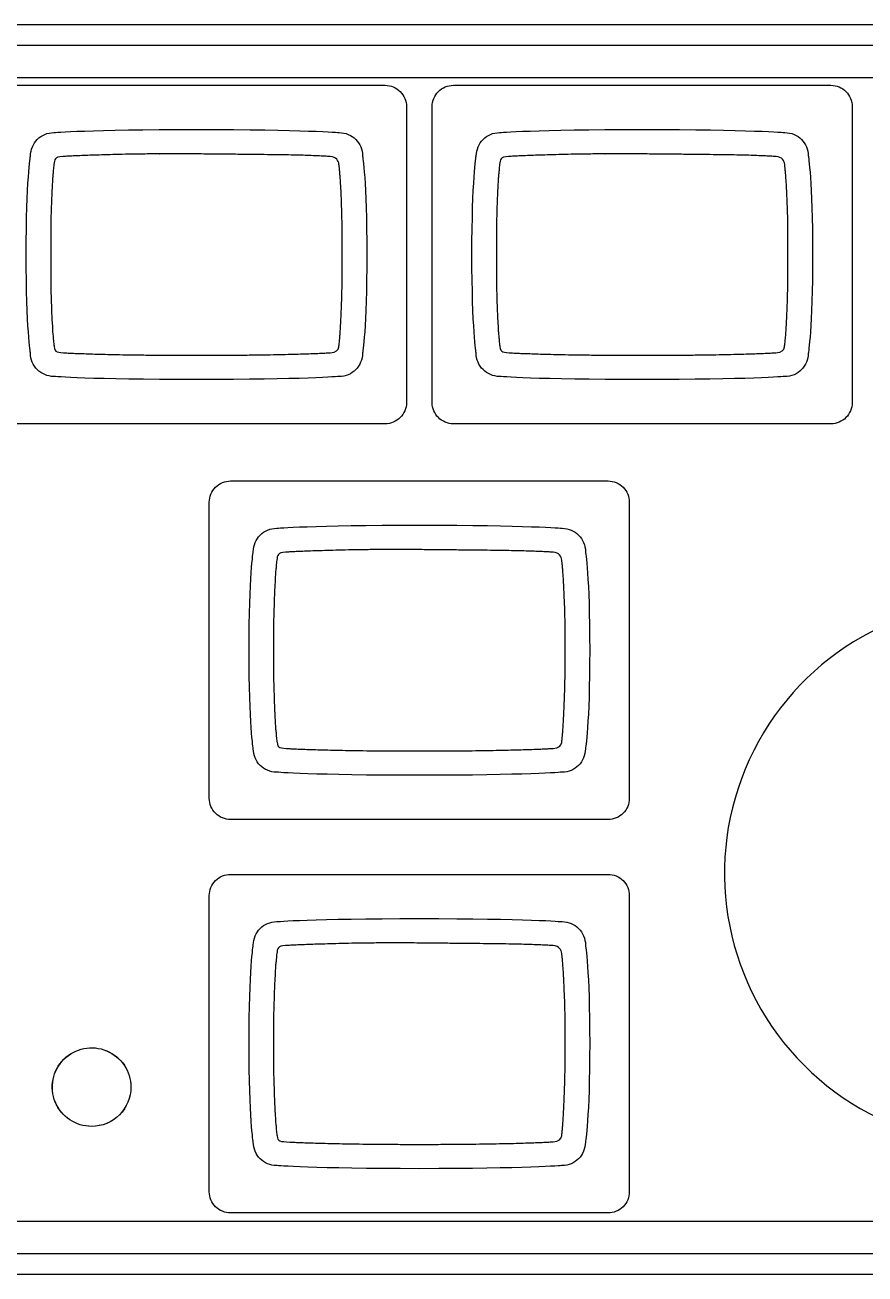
# Model space of a CAD drawing. Extents: x 6 to 420, y 6 to 141.
# Drawn here: x 242.6 to 333.4, y 6 to 141 of the extents above; entities that cross this region are included whole.
import ezdxf

# ---------------------------------------------------------------- set-up
doc = ezdxf.new("R2010")
doc.units = 0
for name, color, linetype in [('Button_labels_and_engraving_sheet_cutout', 7, 'CONTINUOUS'), ('Lower_panel_mounting_plate', 7, 'CONTINUOUS'), ('pcb', 7, 'CONTINUOUS'), ('Upper_panel_', 7, 'CONTINUOUS')]:
    doc.layers.add(name, color=color, linetype=linetype)

msp = doc.modelspace()

# ---------------------------------------------------------------- linework, layer by layer
at = {"layer": 'Button_labels_and_engraving_sheet_cutout', "color": 1}
for points in [[(257.114232, 127.024819), (257.13039, 127.021729)], [(305.303255, 127.024819), (305.319413, 127.021729)], [(245.615765, 124.784766), (245.615765, 124.779097)], [(276.609527, 125.218269), (276.609527, 125.223938)], [(276.688897, 124.232917), (276.688897, 124.227247)], [(293.804787, 124.784766), (293.804787, 124.779097)], [(324.79855, 125.218269), (324.79855, 125.223938)], [(324.87792, 124.232917), (324.87792, 124.227247)], [(276.728582, 123.590557), (276.728582, 123.596226)], [(324.917605, 123.590557), (324.917605, 123.596226)], [(245.428678, 121.113981), (245.428678, 121.108312)], [(293.617701, 121.113981), (293.617701, 121.108312)], [(245.462694, 110.207076), (245.462694, 110.201407)], [(293.651716, 110.207076), (293.651716, 110.201407)], [(276.694566, 108.032929), (276.694566, 108.038599)], [(276.728582, 108.669762), (276.728582, 108.675431)], [(324.883589, 108.032929), (324.883589, 108.038599)], [(324.917605, 108.669762), (324.917605, 108.675431)], [(245.65545, 107.034566), (245.65545, 107.028897)], [(276.66055, 107.490236), (276.66055, 107.495905)], [(293.844472, 107.034566), (293.844472, 107.028897)], [(324.849573, 107.490236), (324.849573, 107.495905)], [(281.20846, 84.257769), (281.224618, 84.25468)], [(300.703755, 82.45122), (300.703755, 82.456889)], [(269.709992, 82.017717), (269.709992, 82.012048)], [(300.783125, 81.465868), (300.783125, 81.460198)], [(300.82281, 80.823508), (300.82281, 80.829177)], [(269.522906, 78.346932), (269.522906, 78.341263)], [(269.556921, 67.440027), (269.556921, 67.434358)], [(300.788794, 65.26588), (300.788794, 65.27155)], [(300.82281, 65.902712), (300.82281, 65.908382)], [(269.749678, 64.267517), (269.749678, 64.261848)], [(300.754778, 64.723187), (300.754778, 64.728856)], [(281.208744, 41.737647), (281.224901, 41.734557)], [(269.710276, 39.497594), (269.710276, 39.491925)], [(300.704038, 39.931097), (300.704038, 39.936766)], [(300.783408, 38.945745), (300.783408, 38.940075)], [(300.823093, 38.303385), (300.823093, 38.309054)], [(269.523189, 35.826809), (269.523189, 35.82114)], [(269.557205, 24.919904), (269.557205, 24.914235)], [(300.823093, 23.382589), (300.823093, 23.388259)], [(269.749961, 21.747394), (269.749961, 21.741725)], [(300.755062, 22.203064), (300.755062, 22.208733)], [(300.789078, 22.745757), (300.789078, 22.751427)]]:
    msp.add_lwpolyline(points, dxfattribs=at)
for points in [[(275.145998, 105.503771)], [(323.335021, 105.503771)], [(299.240226, 62.736722)], [(299.240509, 20.216599)]]:
    msp.add_lwpolyline(points, close=True, dxfattribs=at)
for points in [[(251.189817, 126.915713), (250.79977, 126.904374), (250.437218, 126.893036), (250.099328, 126.882548)], [(252.435645, 126.948878), (251.994857, 126.93754), (251.577314, 126.926201), (251.189817, 126.915713)], [(253.830859, 126.982044), (253.339614, 126.97354), (252.877567, 126.959367), (252.435645, 126.948878)], [(255.392183, 127.004721), (254.841128, 126.999052), (254.322104, 126.990548), (253.830859, 126.982044)], [(257.13039, 127.021729), (256.524059, 127.018894), (255.942672, 127.01039), (255.392183, 127.004721)], [(259.024218, 127.024819), (258.354958, 127.026463), (257.72028, 127.027653), (257.114232, 127.024819)], [(261.122709, 127.01348), (260.39307, 127.021984), (259.693762, 127.021984), (259.024218, 127.024819)], [(263.226585, 126.990803), (262.555907, 126.996472), (261.854048, 127.004976), (261.122709, 127.01348)], [(265.141957, 126.973795), (264.534208, 126.979464), (263.896979, 126.985134), (263.226585, 126.990803)], [(266.880446, 126.956787), (266.330525, 126.962456), (265.751123, 126.968126), (265.141957, 126.973795)], [(268.452826, 126.939779), (267.958747, 126.945448), (267.430935, 126.951118), (266.880446, 126.956787)], [(269.84804, 126.917102), (269.40385, 126.922771), (268.943504, 126.93411), (268.452826, 126.939779)], [(271.093868, 126.900094), (270.708639, 126.908598), (270.291095, 126.911433), (269.84804, 126.917102)], [(299.37884, 126.915713), (298.988792, 126.904374), (298.626241, 126.893036), (298.288351, 126.882548)], [(300.624668, 126.948878), (300.18388, 126.93754), (299.766336, 126.926201), (299.37884, 126.915713)], [(302.019882, 126.982044), (301.528637, 126.97354), (301.06659, 126.959367), (300.624668, 126.948878)], [(303.581206, 127.004721), (303.030151, 126.999052), (302.511127, 126.990548), (302.019882, 126.982044)], [(305.319413, 127.021729), (304.713081, 127.018894), (304.131695, 127.01039), (303.581206, 127.004721)], [(307.213241, 127.024819), (306.543981, 127.026463), (305.909303, 127.027653), (305.303255, 127.024819)], [(309.311731, 127.01348), (308.582093, 127.021984), (307.882785, 127.021984), (307.213241, 127.024819)], [(311.415608, 126.990803), (310.74493, 126.996472), (310.043071, 127.004976), (309.311731, 127.01348)], [(313.330979, 126.973795), (312.723231, 126.979464), (312.086002, 126.985134), (311.415608, 126.990803)], [(315.069469, 126.956787), (314.519548, 126.962456), (313.940145, 126.968126), (313.330979, 126.973795)], [(316.641849, 126.939779), (316.14777, 126.945448), (315.619958, 126.951118), (315.069469, 126.956787)], [(318.037063, 126.917102), (317.592873, 126.922771), (317.132526, 126.93411), (316.641849, 126.939779)], [(319.282891, 126.900094), (318.897662, 126.908598), (318.480118, 126.911433), (318.037063, 126.917102)], [(245.689465, 125.582011), (245.689465, 125.48705), (245.661119, 125.37083), (245.65545, 125.22768)], [(245.723481, 125.864342), (245.723481, 125.798862), (245.695135, 125.698515), (245.689465, 125.582011)], [(246.672238, 126.736847), (245.774788, 126.681004), (245.808521, 126.438642), (245.723481, 125.864342)], [(247.109624, 126.759524), (246.939545, 126.75102), (246.792711, 126.745351), (246.672238, 126.736847)], [(247.663231, 126.78787), (247.459136, 126.779366), (247.274884, 126.768028), (247.109624, 126.759524)], [(248.338728, 126.816217), (248.089279, 126.804878), (247.865625, 126.799209), (247.663231, 126.78787)], [(249.152555, 126.849382), (248.865122, 126.840878), (248.591578, 126.826705), (248.338728, 126.816217)], [(250.099328, 126.882548), (249.760871, 126.871209), (249.447359, 126.85987), (249.152555, 126.849382)], [(272.178971, 126.877417), (271.841648, 126.885921), (271.483065, 126.89159), (271.093868, 126.900094)], [(273.125744, 126.84907), (272.834059, 126.860409), (272.516861, 126.868913), (272.178971, 126.877417)], [(273.933902, 126.815905), (273.681618, 126.827244), (273.413461, 126.838582), (273.125744, 126.84907)], [(274.609399, 126.787559), (274.405304, 126.796062), (274.183635, 126.804566), (273.933902, 126.815905)], [(275.163006, 126.759212), (274.995761, 126.767716), (274.812927, 126.77622), (274.609399, 126.787559)], [(275.606061, 126.736535), (275.487006, 126.742204), (275.333935, 126.750708), (275.163006, 126.759212)], [(276.541495, 125.882767), (276.487637, 126.293394), (276.272204, 126.671338), (275.606061, 126.736535)], [(276.569842, 125.59488), (276.569842, 125.711951), (276.541495, 125.811164), (276.541495, 125.882767)], [(276.609527, 125.223938), (276.609527, 125.342143), (276.58118, 125.461482), (276.569842, 125.59488)], [(293.878488, 125.582011), (293.878488, 125.48705), (293.850142, 125.37083), (293.844472, 125.22768)], [(293.912504, 125.864342), (293.912504, 125.798862), (293.884158, 125.698515), (293.878488, 125.582011)], [(294.861261, 126.736847), (293.963811, 126.681004), (293.997543, 126.438642), (293.912504, 125.864342)], [(295.298647, 126.759524), (295.128568, 126.75102), (294.981733, 126.745351), (294.861261, 126.736847)], [(295.852254, 126.78787), (295.648159, 126.779366), (295.463907, 126.768028), (295.298647, 126.759524)], [(296.527751, 126.816217), (296.278302, 126.804878), (296.054648, 126.799209), (295.852254, 126.78787)], [(297.341578, 126.849382), (297.054145, 126.840878), (296.780601, 126.826705), (296.527751, 126.816217)], [(298.288351, 126.882548), (297.949894, 126.871209), (297.636382, 126.85987), (297.341578, 126.849382)], [(320.367994, 126.877417), (320.030671, 126.885921), (319.672088, 126.89159), (319.282891, 126.900094)], [(321.314767, 126.84907), (321.023081, 126.860409), (320.705884, 126.868913), (320.367994, 126.877417)], [(322.122925, 126.815905), (321.870641, 126.827244), (321.602484, 126.838582), (321.314767, 126.84907)], [(322.798422, 126.787559), (322.594327, 126.796062), (322.372657, 126.804566), (322.122925, 126.815905)], [(323.352029, 126.759212), (323.184784, 126.767716), (323.001949, 126.77622), (322.798422, 126.787559)], [(323.795084, 126.736535), (323.676029, 126.742204), (323.522958, 126.750708), (323.352029, 126.759212)], [(324.730518, 125.882767), (324.67666, 126.293394), (324.461226, 126.671338), (323.795084, 126.736535)], [(324.758865, 125.59488), (324.758865, 125.711951), (324.730518, 125.811164), (324.730518, 125.882767)], [(324.79855, 125.223938), (324.79855, 125.342143), (324.770203, 125.461482), (324.758865, 125.59488)], [(245.57041, 124.242073), (245.57041, 124.056403), (245.542064, 123.84389), (245.536394, 123.61091)], [(245.615765, 124.779097), (245.587418, 124.612703), (245.584583, 124.432249), (245.57041, 124.242073)], [(245.65545, 125.22768), (245.65545, 125.087648), (245.627103, 124.942458), (245.615765, 124.784766)], [(276.649212, 124.764272), (276.620865, 124.933784), (276.620865, 125.084615), (276.609527, 125.218269)], [(276.688897, 124.227247), (276.66055, 124.428224), (276.66055, 124.605219), (276.649212, 124.764272)], [(276.728582, 123.596226), (276.728582, 123.82725), (276.700235, 124.044668), (276.688897, 124.232917)], [(293.759433, 124.242073), (293.759433, 124.056403), (293.731087, 123.84389), (293.725417, 123.61091)], [(293.804787, 124.779097), (293.776441, 124.612703), (293.773606, 124.432249), (293.759433, 124.242073)], [(293.844472, 125.22768), (293.844472, 125.087648), (293.816126, 124.942458), (293.804787, 124.784766)], [(324.838235, 124.764272), (324.809888, 124.933784), (324.809888, 125.084615), (324.79855, 125.218269)], [(324.87792, 124.227247), (324.849573, 124.428224), (324.849573, 124.605219), (324.838235, 124.764272)], [(324.917605, 123.596226), (324.917605, 123.82725), (324.889258, 124.044668), (324.87792, 124.232917)], [(245.496709, 122.891164), (245.496709, 122.630093), (245.468363, 122.35105), (245.462694, 122.05517)], [(245.536394, 123.61091), (245.536394, 123.388673), (245.508048, 123.153936), (245.496709, 122.891164)], [(276.768267, 122.865284), (276.768267, 123.119552), (276.739921, 123.359817), (276.728582, 123.590557)], [(276.802283, 122.029289), (276.802283, 122.329422), (276.773936, 122.60906), (276.768267, 122.865284)], [(293.685732, 122.891164), (293.685732, 122.630093), (293.657386, 122.35105), (293.651716, 122.05517)], [(293.725417, 123.61091), (293.725417, 123.388673), (293.697071, 123.153936), (293.685732, 122.891164)], [(324.95729, 122.865284), (324.95729, 123.119552), (324.928943, 123.359817), (324.917605, 123.590557)], [(324.991306, 122.029289), (324.991306, 122.329422), (324.962959, 122.60906), (324.95729, 122.865284)], [(245.462694, 122.05517), (245.462694, 121.756936), (245.434347, 121.445465), (245.428678, 121.113981)], [(276.836299, 121.082545), (276.836299, 121.41179), (276.807952, 121.731141), (276.802283, 122.029289)], [(293.651716, 122.05517), (293.651716, 121.756936), (293.62337, 121.445465), (293.617701, 121.113981)], [(325.025321, 121.082545), (325.025321, 121.41179), (324.996975, 121.731141), (324.991306, 122.029289)], [(245.428678, 121.108312), (245.428678, 120.778104), (245.400331, 120.425672), (245.400331, 120.050847)], [(276.864645, 120.030635), (276.864645, 120.406765), (276.864645, 120.752195), (276.836299, 121.082545)], [(293.617701, 121.108312), (293.617701, 120.778104), (293.589354, 120.425672), (293.589354, 120.050847)], [(325.053668, 120.030635), (325.053668, 120.406765), (325.053668, 120.752195), (325.025321, 121.082545)], [(245.400331, 120.050847), (245.400331, 119.677438), (245.371985, 119.284528), (245.371985, 118.871604)], [(245.371985, 118.871604), (245.371985, 118.45939), (245.371985, 118.023137), (245.371985, 117.565002)], [(276.892992, 118.856921), (276.892992, 119.267463), (276.892992, 119.658588), (276.864645, 120.030635)], [(276.892992, 117.555846), (276.892992, 118.010523), (276.892992, 118.447144), (276.892992, 118.856921)], [(293.589354, 120.050847), (293.589354, 119.677438), (293.561008, 119.284528), (293.561008, 118.871604)], [(293.561008, 118.871604), (293.561008, 118.45939), (293.561008, 118.023137), (293.561008, 117.565002)], [(325.082014, 118.856921), (325.082014, 119.267463), (325.082014, 119.658588), (325.053668, 120.030635)], [(325.082014, 117.555846), (325.082014, 118.010523), (325.082014, 118.447144), (325.082014, 118.856921)], [(245.371985, 117.565002), (245.371985, 117.107178), (245.371985, 116.631325), (245.371985, 116.131066)], [(276.892992, 116.132994), (276.892992, 116.629454), (276.891291, 117.103663), (276.892992, 117.555846)], [(293.561008, 117.565002), (293.561008, 117.107178), (293.561008, 116.631325), (293.561008, 116.131066)], [(325.082014, 116.132994), (325.082014, 116.629454), (325.080314, 117.103663), (325.082014, 117.555846)], [(245.371985, 116.131066), (245.371985, 115.629872), (245.373686, 115.152886), (245.371985, 114.697074)], [(276.892992, 114.710142), (276.892992, 115.164451), (276.892992, 115.637497), (276.892992, 116.132994)], [(293.561008, 116.131066), (293.561008, 115.629872), (293.562708, 115.152886), (293.561008, 114.697074)], [(325.082014, 114.710142), (325.082014, 115.164451), (325.082014, 115.637497), (325.082014, 116.132994)], [(245.371985, 114.697074), (245.371985, 114.238939), (245.371985, 113.797074), (245.371985, 113.385001)], [(276.864645, 112.235352), (276.864645, 112.6074), (276.892992, 112.998525), (276.892992, 113.409067)], [(276.892992, 113.409067), (276.892992, 113.818844), (276.892992, 114.255465), (276.892992, 114.710142)], [(293.561008, 114.697074), (293.561008, 114.238939), (293.561008, 113.797074), (293.561008, 113.385001)], [(325.053668, 112.235352), (325.053668, 112.6074), (325.082014, 112.998525), (325.082014, 113.409067)], [(325.082014, 113.409067), (325.082014, 113.818844), (325.082014, 114.255465), (325.082014, 114.710142)], [(245.371985, 113.385001), (245.371985, 112.974742), (245.400331, 112.585346), (245.400331, 112.20573)], [(245.400331, 112.20573), (245.400331, 111.831046), (245.428678, 111.484199), (245.428678, 111.153821)], [(276.836299, 111.177887), (276.836299, 111.51144), (276.864645, 111.864977), (276.864645, 112.235352)], [(293.561008, 113.385001), (293.561008, 112.974742), (293.589354, 112.585346), (293.589354, 112.20573)], [(293.589354, 112.20573), (293.589354, 111.831046), (293.617701, 111.484199), (293.617701, 111.153821)], [(325.025321, 111.177887), (325.025321, 111.51144), (325.053668, 111.864977), (325.053668, 112.235352)], [(245.428678, 111.153821), (245.428678, 110.816866), (245.457024, 110.49964), (245.462694, 110.207076)], [(276.802283, 110.236698), (276.802283, 110.535952), (276.830629, 110.848217), (276.836299, 111.177887)], [(293.617701, 111.153821), (293.617701, 110.816866), (293.646047, 110.49964), (293.651716, 110.207076)], [(324.991306, 110.236698), (324.991306, 110.535952), (325.019652, 110.848217), (325.025321, 111.177887)], [(245.462694, 110.201407), (245.462694, 109.900963), (245.49104, 109.624783), (245.496709, 109.37094)], [(245.496709, 109.37094), (245.496709, 109.114404), (245.525056, 108.868782), (245.536394, 108.640111)], [(276.728582, 108.675431), (276.728582, 108.899935), (276.756928, 109.138556), (276.768267, 109.400704)], [(276.768267, 109.400704), (276.768267, 109.663476), (276.796614, 109.942122), (276.802283, 110.236698)], [(293.651716, 110.201407), (293.651716, 109.900963), (293.680063, 109.624783), (293.685732, 109.37094)], [(293.685732, 109.37094), (293.685732, 109.114404), (293.714079, 108.868782), (293.725417, 108.640111)], [(324.917605, 108.675431), (324.917605, 108.899935), (324.945951, 109.138556), (324.95729, 109.400704)], [(324.95729, 109.400704), (324.95729, 109.663476), (324.985636, 109.942122), (324.991306, 110.236698)], [(245.536394, 108.640111), (245.564741, 108.409654), (245.564741, 108.1987), (245.57041, 108.014504)], [(245.57041, 108.014504), (245.57041, 107.82515), (245.598757, 107.650394), (245.615765, 107.483008)], [(276.66055, 107.495905), (276.66055, 107.652378), (276.688897, 107.832095), (276.694566, 108.032929)], [(276.694566, 108.038599), (276.694566, 108.227103), (276.722913, 108.437207), (276.728582, 108.669762)], [(293.725417, 108.640111), (293.753764, 108.409654), (293.753764, 108.1987), (293.759433, 108.014504)], [(293.759433, 108.014504), (293.759433, 107.82515), (293.78778, 107.650394), (293.804787, 107.483008)], [(324.849573, 107.495905), (324.849573, 107.652378), (324.87792, 107.832095), (324.883589, 108.032929)], [(324.883589, 108.038599), (324.883589, 108.227103), (324.911936, 108.437207), (324.917605, 108.669762)], [(245.615765, 107.483008), (245.644111, 107.314063), (245.644111, 107.162466), (245.65545, 107.034566)], [(245.65545, 107.028897), (245.65545, 106.895385), (245.683796, 106.770944), (245.689465, 106.663482)], [(245.689465, 106.663482), (245.689465, 106.56512), (245.717812, 106.475545), (245.723481, 106.386537)], [(276.552834, 106.37741), (276.552834, 106.450827), (276.58118, 106.552308), (276.58118, 106.67638)], [(276.58118, 106.67638), (276.58118, 106.796002), (276.609527, 106.913357), (276.620865, 107.041795)], [(276.620865, 107.041795), (276.620865, 107.185511), (276.649212, 107.333111), (276.66055, 107.490236)], [(293.804787, 107.483008), (293.833134, 107.314063), (293.833134, 107.162466), (293.844472, 107.034566)], [(293.844472, 107.028897), (293.844472, 106.895385), (293.872819, 106.770944), (293.878488, 106.663482)], [(293.878488, 106.663482), (293.878488, 106.56512), (293.906835, 106.475545), (293.912504, 106.386537)], [(324.741857, 106.37741), (324.741857, 106.450827), (324.770203, 106.552308), (324.770203, 106.67638)], [(324.770203, 106.67638), (324.770203, 106.796002), (324.79855, 106.913357), (324.809888, 107.041795)], [(324.809888, 107.041795), (324.809888, 107.185511), (324.838235, 107.333111), (324.849573, 107.490236)], [(245.723481, 106.386537), (245.723481, 106.300931), (245.751828, 106.231482), (245.751828, 106.187262)], [(245.751828, 106.187262), (245.839702, 105.520325), (246.054285, 105.569365), (247.126065, 105.503771)], [(247.126065, 105.503771), (247.296144, 105.495267), (247.489184, 105.486763), (247.696396, 105.475425)], [(247.696396, 105.475425), (247.903326, 105.466921), (248.129814, 105.458417), (248.382948, 105.447078)], [(248.382948, 105.447078), (248.629563, 105.438574), (248.904524, 105.43007), (249.202162, 105.418732)], [(249.202162, 105.418732), (249.501784, 105.410228), (249.817564, 105.396054), (250.154604, 105.385566)], [(250.154604, 105.385566), (250.493911, 105.374228), (250.860148, 105.368558), (251.250762, 105.35722)], [(251.250762, 105.35722), (251.640526, 105.348716), (252.05155, 105.337377), (252.490921, 105.328873)], [(252.490921, 105.328873), (252.92859, 105.320369), (253.397725, 105.3147), (253.891521, 105.306196)], [(253.891521, 105.306196), (254.385033, 105.297692), (254.896687, 105.289188), (255.44179, 105.283519)], [(266.835942, 105.283519), (267.381329, 105.289188), (267.898085, 105.297692), (268.391598, 105.306196)], [(268.391598, 105.306196), (268.885677, 105.3147), (269.355095, 105.320369), (269.792197, 105.328873)], [(269.792197, 105.328873), (270.231284, 105.337377), (270.642875, 105.345881), (271.032356, 105.35722)], [(271.032356, 105.35722), (271.422971, 105.365724), (271.789491, 105.374228), (272.128515, 105.385566)], [(272.128515, 105.385566), (272.466121, 105.396905), (272.782184, 105.408243), (273.080956, 105.418732)], [(273.080956, 105.418732), (273.378311, 105.43007), (273.652988, 105.43574), (273.90017, 105.447078)], [(273.90017, 105.447078), (274.152453, 105.458417), (274.38121, 105.464086), (274.586722, 105.475425)], [(274.586722, 105.475425), (274.793651, 105.483929), (274.976769, 105.495267), (275.145998, 105.503771)], [(275.145998, 105.503771), (275.307573, 105.512275), (275.454974, 105.523614), (275.594439, 105.532118)], [(275.594439, 105.532118), (276.245558, 105.573503), (276.477432, 105.803677), (276.524487, 106.178134)], [(276.524487, 106.178134), (276.524487, 106.243898), (276.552834, 106.30711), (276.552834, 106.37741)], [(293.912504, 106.386537), (293.912504, 106.300931), (293.940851, 106.231482), (293.940851, 106.187262)], [(293.940851, 106.187262), (294.028725, 105.520325), (294.243308, 105.569365), (295.315088, 105.503771)], [(295.315088, 105.503771), (295.485167, 105.495267), (295.678207, 105.486763), (295.885419, 105.475425)], [(295.885419, 105.475425), (296.092349, 105.466921), (296.318837, 105.458417), (296.571971, 105.447078)], [(296.571971, 105.447078), (296.818586, 105.438574), (297.093546, 105.43007), (297.391185, 105.418732)], [(297.391185, 105.418732), (297.690807, 105.410228), (298.006587, 105.396054), (298.343626, 105.385566)], [(298.343626, 105.385566), (298.682934, 105.374228), (299.04917, 105.368558), (299.439785, 105.35722)], [(299.439785, 105.35722), (299.829549, 105.348716), (300.240573, 105.337377), (300.679944, 105.328873)], [(300.679944, 105.328873), (301.117613, 105.320369), (301.586748, 105.3147), (302.080543, 105.306196)], [(302.080543, 105.306196), (302.574056, 105.297692), (303.08571, 105.289188), (303.630813, 105.283519)], [(315.024965, 105.283519), (315.570352, 105.289188), (316.087108, 105.297692), (316.58062, 105.306196)], [(316.58062, 105.306196), (317.0747, 105.3147), (317.544117, 105.320369), (317.98122, 105.328873)], [(317.98122, 105.328873), (318.420307, 105.337377), (318.831898, 105.345881), (319.221379, 105.35722)], [(319.221379, 105.35722), (319.611993, 105.365724), (319.978513, 105.374228), (320.317537, 105.385566)], [(320.317537, 105.385566), (320.655144, 105.396905), (320.971207, 105.408243), (321.269979, 105.418732)], [(321.269979, 105.418732), (321.567334, 105.43007), (321.842011, 105.43574), (322.089193, 105.447078)], [(322.089193, 105.447078), (322.341476, 105.458417), (322.570232, 105.464086), (322.775744, 105.475425)], [(322.775744, 105.475425), (322.982674, 105.483929), (323.165792, 105.495267), (323.335021, 105.503771)], [(323.335021, 105.503771), (323.496596, 105.512275), (323.643997, 105.523614), (323.783462, 105.532118)], [(323.783462, 105.532118), (324.434581, 105.573503), (324.666455, 105.803677), (324.71351, 106.178134)], [(324.71351, 106.178134), (324.71351, 106.243898), (324.741857, 106.30711), (324.741857, 106.37741)], [(255.44179, 105.283519), (255.988593, 105.27785), (256.566295, 105.27218), (257.169224, 105.266511)], [(257.169224, 105.266511), (257.773005, 105.263676), (258.40173, 105.258007), (259.06277, 105.255172)], [(259.06277, 105.255172), (259.722109, 105.252848), (260.414613, 105.255172), (261.138866, 105.255172)], [(261.138866, 105.255172), (261.863119, 105.255172), (262.555623, 105.252791), (263.214963, 105.255172)], [(263.214963, 105.255172), (263.876003, 105.257497), (264.505011, 105.260842), (265.108508, 105.266511)], [(265.108508, 105.266511), (265.710871, 105.27218), (266.288855, 105.27785), (266.835942, 105.283519)], [(303.630813, 105.283519), (304.177616, 105.27785), (304.755318, 105.27218), (305.358247, 105.266511)], [(305.358247, 105.266511), (305.962027, 105.263676), (306.590752, 105.258007), (307.251792, 105.255172)], [(307.251792, 105.255172), (307.911132, 105.252848), (308.603636, 105.255172), (309.327889, 105.255172)], [(309.327889, 105.255172), (310.052142, 105.255172), (310.744646, 105.252791), (311.403985, 105.255172)], [(311.403985, 105.255172), (312.065025, 105.257497), (312.694034, 105.260842), (313.297531, 105.266511)], [(313.297531, 105.266511), (313.899893, 105.27218), (314.477878, 105.27785), (315.024965, 105.283519)], [(270.766466, 83.969798), (269.869016, 83.913955), (269.902749, 83.671593), (269.817709, 83.097293)], [(271.203852, 83.992475), (271.033773, 83.983971), (270.886939, 83.978301), (270.766466, 83.969798)], [(271.757459, 84.020821), (271.553364, 84.012317), (271.369112, 84.000979), (271.203852, 83.992475)], [(272.432956, 84.049168), (272.183507, 84.037829), (271.959853, 84.03216), (271.757459, 84.020821)], [(273.246783, 84.082333), (272.95935, 84.073829), (272.685806, 84.059656), (272.432956, 84.049168)], [(274.193556, 84.115498), (273.855099, 84.10416), (273.541587, 84.092821), (273.246783, 84.082333)], [(275.284045, 84.148664), (274.893997, 84.137325), (274.531446, 84.125987), (274.193556, 84.115498)], [(276.529873, 84.181829), (276.089085, 84.170491), (275.671542, 84.159152), (275.284045, 84.148664)], [(277.925087, 84.214995), (277.433842, 84.206491), (276.971795, 84.192317), (276.529873, 84.181829)], [(279.486411, 84.237672), (278.935356, 84.232003), (278.416332, 84.223499), (277.925087, 84.214995)], [(281.224618, 84.25468), (280.618286, 84.251845), (280.0369, 84.243341), (279.486411, 84.237672)], [(283.118446, 84.257769), (282.449186, 84.259414), (281.814508, 84.260604), (281.20846, 84.257769)], [(285.216937, 84.246431), (284.487298, 84.254935), (283.78799, 84.254935), (283.118446, 84.257769)], [(287.320813, 84.223754), (286.650135, 84.229423), (285.948276, 84.237927), (285.216937, 84.246431)], [(289.236185, 84.206746), (288.628436, 84.212415), (287.991207, 84.218084), (287.320813, 84.223754)], [(290.974674, 84.189738), (290.424753, 84.195407), (289.845351, 84.201077), (289.236185, 84.206746)], [(292.547054, 84.17273), (292.052975, 84.178399), (291.525163, 84.184069), (290.974674, 84.189738)], [(293.942268, 84.150053), (293.498078, 84.155722), (293.037732, 84.167061), (292.547054, 84.17273)], [(295.188096, 84.133045), (294.802867, 84.141549), (294.385323, 84.144384), (293.942268, 84.150053)], [(296.273199, 84.110368), (295.935876, 84.118872), (295.577293, 84.124541), (295.188096, 84.133045)], [(297.219972, 84.082021), (296.928286, 84.09336), (296.611089, 84.101864), (296.273199, 84.110368)], [(298.02813, 84.048856), (297.775846, 84.060194), (297.507689, 84.071533), (297.219972, 84.082021)], [(298.703627, 84.020509), (298.499532, 84.029013), (298.277863, 84.037517), (298.02813, 84.048856)], [(299.257234, 83.992163), (299.089989, 84.000667), (298.907155, 84.009171), (298.703627, 84.020509)], [(299.700289, 83.969486), (299.581234, 83.975155), (299.428163, 83.983659), (299.257234, 83.992163)], [(300.635723, 83.115718), (300.581865, 83.526345), (300.366432, 83.904289), (299.700289, 83.969486)], [(269.749678, 82.460631), (269.749678, 82.320599), (269.721331, 82.175408), (269.709992, 82.017717)], [(269.783693, 82.814962), (269.783693, 82.720001), (269.755347, 82.60378), (269.749678, 82.460631)], [(269.817709, 83.097293), (269.817709, 83.031812), (269.789363, 82.931466), (269.783693, 82.814962)], [(300.66407, 82.827831), (300.66407, 82.944902), (300.635723, 83.044115), (300.635723, 83.115718)], [(300.703755, 82.456889), (300.703755, 82.575094), (300.675408, 82.694433), (300.66407, 82.827831)], [(300.74344, 81.997222), (300.715093, 82.166734), (300.715093, 82.317566), (300.703755, 82.45122)], [(269.664638, 81.475023), (269.664638, 81.289354), (269.636292, 81.07684), (269.630622, 80.843861)], [(269.709992, 82.012048), (269.681646, 81.845654), (269.678811, 81.6652), (269.664638, 81.475023)], [(300.783125, 81.460198), (300.754778, 81.661175), (300.754778, 81.83817), (300.74344, 81.997222)], [(300.82281, 80.829177), (300.82281, 81.060201), (300.794463, 81.277619), (300.783125, 81.465868)], [(269.590937, 80.124115), (269.590937, 79.863044), (269.562591, 79.584001), (269.556921, 79.288121)], [(269.630622, 80.843861), (269.630622, 80.621624), (269.602276, 80.386887), (269.590937, 80.124115)], [(300.862495, 80.098235), (300.862495, 80.352503), (300.834149, 80.592768), (300.82281, 80.823508)], [(300.896511, 79.26224), (300.896511, 79.562373), (300.868164, 79.842011), (300.862495, 80.098235)], [(269.522906, 78.341263), (269.522906, 78.011055), (269.494559, 77.658623), (269.494559, 77.283797)], [(269.556921, 79.288121), (269.556921, 78.989887), (269.528575, 78.678416), (269.522906, 78.346932)], [(300.930527, 78.315496), (300.930527, 78.64474), (300.90218, 78.964092), (300.896511, 79.26224)], [(300.958873, 77.263586), (300.958873, 77.639716), (300.958873, 77.985146), (300.930527, 78.315496)], [(269.494559, 77.283797), (269.494559, 76.910389), (269.466213, 76.517479), (269.466213, 76.104555)], [(300.98722, 76.089872), (300.98722, 76.500414), (300.98722, 76.891539), (300.958873, 77.263586)], [(269.466213, 76.104555), (269.466213, 75.692341), (269.466213, 75.256088), (269.466213, 74.797952)], [(300.98722, 74.788797), (300.98722, 75.243474), (300.98722, 75.680095), (300.98722, 76.089872)], [(269.466213, 74.797952), (269.466213, 74.340128), (269.466213, 73.864276), (269.466213, 73.364017)], [(300.98722, 73.365945), (300.98722, 73.862405), (300.985519, 74.336613), (300.98722, 74.788797)], [(269.466213, 73.364017), (269.466213, 72.862823), (269.467914, 72.385837), (269.466213, 71.930025)], [(300.98722, 71.943093), (300.98722, 72.397402), (300.98722, 72.870448), (300.98722, 73.365945)], [(269.466213, 71.930025), (269.466213, 71.471889), (269.466213, 71.030024), (269.466213, 70.617952)], [(300.98722, 70.642018), (300.98722, 71.051795), (300.98722, 71.488415), (300.98722, 71.943093)], [(269.466213, 70.617952), (269.466213, 70.207693), (269.494559, 69.818297), (269.494559, 69.438681)], [(300.958873, 69.468303), (300.958873, 69.840351), (300.98722, 70.231476), (300.98722, 70.642018)], [(269.494559, 69.438681), (269.494559, 69.063997), (269.522906, 68.71715), (269.522906, 68.386771)], [(300.930527, 68.410838), (300.930527, 68.744391), (300.958873, 69.097928), (300.958873, 69.468303)], [(269.522906, 68.386771), (269.522906, 68.049817), (269.551252, 67.732591), (269.556921, 67.440027)], [(300.896511, 67.469649), (300.896511, 67.768903), (300.924857, 68.081168), (300.930527, 68.410838)], [(269.556921, 67.434358), (269.556921, 67.133914), (269.585268, 66.857734), (269.590937, 66.603891)], [(269.590937, 66.603891), (269.590937, 66.347355), (269.619284, 66.101733), (269.630622, 65.873062)], [(300.82281, 65.908382), (300.82281, 66.132886), (300.851156, 66.371507), (300.862495, 66.633655)], [(300.862495, 66.633655), (300.862495, 66.896427), (300.890841, 67.175073), (300.896511, 67.469649)], [(269.630622, 65.873062), (269.658969, 65.642605), (269.658969, 65.431651), (269.664638, 65.247455)], [(269.664638, 65.247455), (269.664638, 65.058101), (269.692985, 64.883344), (269.709992, 64.715958)], [(300.754778, 64.728856), (300.754778, 64.885329), (300.783125, 65.065045), (300.788794, 65.26588)], [(300.788794, 65.27155), (300.788794, 65.460054), (300.817141, 65.670158), (300.82281, 65.902712)], [(269.709992, 64.715958), (269.738339, 64.547013), (269.738339, 64.395416), (269.749678, 64.267517)], [(269.749678, 64.261848), (269.749678, 64.128336), (269.778024, 64.003895), (269.783693, 63.896433)], [(269.783693, 63.896433), (269.783693, 63.798071), (269.81204, 63.708496), (269.817709, 63.619488)], [(269.817709, 63.619488), (269.817709, 63.533882), (269.846056, 63.464433), (269.846056, 63.420212)], [(300.618715, 63.411085), (300.618715, 63.476849), (300.647062, 63.540061), (300.647062, 63.610361)], [(300.647062, 63.610361), (300.647062, 63.683778), (300.675408, 63.785258), (300.675408, 63.909331)], [(300.675408, 63.909331), (300.675408, 64.028953), (300.703755, 64.146308), (300.715093, 64.274745)], [(300.715093, 64.274745), (300.715093, 64.418462), (300.74344, 64.566062), (300.754778, 64.723187)], [(269.846056, 63.420212), (269.93393, 62.753276), (270.148513, 62.802316), (271.220293, 62.736722)], [(271.220293, 62.736722), (271.390372, 62.728218), (271.583412, 62.719714), (271.790624, 62.708375)], [(271.790624, 62.708375), (271.997554, 62.699872), (272.224042, 62.691368), (272.477176, 62.680029)], [(272.477176, 62.680029), (272.723791, 62.671525), (272.998752, 62.663021), (273.29639, 62.651682)], [(273.29639, 62.651682), (273.596012, 62.643179), (273.911792, 62.629005), (274.248832, 62.618517)], [(274.248832, 62.618517), (274.588139, 62.607179), (274.954376, 62.601509), (275.34499, 62.590171)], [(275.34499, 62.590171), (275.734754, 62.581667), (276.145778, 62.570328), (276.585149, 62.561824)], [(276.585149, 62.561824), (277.022818, 62.55332), (277.491953, 62.547651), (277.985749, 62.539147)], [(277.985749, 62.539147), (278.479261, 62.530643), (278.990915, 62.522139), (279.536018, 62.51647)], [(279.536018, 62.51647), (280.082821, 62.5108), (280.660523, 62.505131), (281.263452, 62.499462)], [(281.263452, 62.499462), (281.867233, 62.496627), (282.495958, 62.490958), (283.156998, 62.488123)], [(283.156998, 62.488123), (283.816337, 62.485799), (284.508841, 62.488123), (285.233094, 62.488123)], [(285.233094, 62.488123), (285.957347, 62.488123), (286.649851, 62.485742), (287.309191, 62.488123)], [(287.309191, 62.488123), (287.970231, 62.490448), (288.599239, 62.493793), (289.202736, 62.499462)], [(289.202736, 62.499462), (289.805098, 62.505131), (290.383083, 62.5108), (290.93017, 62.51647)], [(290.93017, 62.51647), (291.475557, 62.522139), (291.992313, 62.530643), (292.485825, 62.539147)], [(292.485825, 62.539147), (292.979905, 62.547651), (293.449322, 62.55332), (293.886425, 62.561824)], [(293.886425, 62.561824), (294.325512, 62.570328), (294.737103, 62.578832), (295.126584, 62.590171)], [(295.126584, 62.590171), (295.517198, 62.598675), (295.883719, 62.607179), (296.222742, 62.618517)], [(296.222742, 62.618517), (296.560349, 62.629856), (296.876412, 62.641194), (297.175184, 62.651682)], [(297.175184, 62.651682), (297.472539, 62.663021), (297.747216, 62.66869), (297.994398, 62.680029)], [(297.994398, 62.680029), (298.246681, 62.691368), (298.475438, 62.697037), (298.68095, 62.708375)], [(298.68095, 62.708375), (298.887879, 62.716879), (299.070997, 62.728218), (299.240226, 62.736722)], [(299.240226, 62.736722), (299.401801, 62.745226), (299.549202, 62.756564), (299.688667, 62.765068)], [(299.688667, 62.765068), (300.339786, 62.806454), (300.57166, 63.036628), (300.618715, 63.411085)], [(269.817993, 40.57717), (269.817993, 40.511689), (269.789646, 40.411343), (269.783977, 40.294839)], [(270.766749, 41.449675), (269.8693, 41.393832), (269.903032, 41.15147), (269.817993, 40.57717)], [(271.204136, 41.472352), (271.034057, 41.463848), (270.887222, 41.458179), (270.766749, 41.449675)], [(271.757743, 41.500698), (271.553648, 41.492194), (271.369396, 41.480856), (271.204136, 41.472352)], [(272.433239, 41.529045), (272.18379, 41.517706), (271.960136, 41.512037), (271.757743, 41.500698)], [(273.247067, 41.56221), (272.959633, 41.553706), (272.68609, 41.539533), (272.433239, 41.529045)], [(274.193839, 41.595376), (273.855382, 41.584037), (273.54187, 41.572698), (273.247067, 41.56221)], [(275.284329, 41.628541), (274.894281, 41.617202), (274.531729, 41.605864), (274.193839, 41.595376)], [(276.530157, 41.661706), (276.089369, 41.650368), (275.671825, 41.639029), (275.284329, 41.628541)], [(277.925371, 41.694872), (277.434126, 41.686368), (276.972078, 41.672195), (276.530157, 41.661706)], [(279.486695, 41.717549), (278.935639, 41.71188), (278.416615, 41.703376), (277.925371, 41.694872)], [(281.224901, 41.734557), (280.61857, 41.731722), (280.037184, 41.723218), (279.486695, 41.717549)], [(283.11873, 41.737647), (282.449469, 41.739291), (281.814792, 41.740481), (281.208744, 41.737647)], [(285.21722, 41.726308), (284.487582, 41.734812), (283.788274, 41.734812), (283.11873, 41.737647)], [(287.321096, 41.703631), (286.650418, 41.7093), (285.948559, 41.717804), (285.21722, 41.726308)], [(289.236468, 41.686623), (288.628719, 41.692292), (287.99149, 41.697961), (287.321096, 41.703631)], [(290.974958, 41.669615), (290.425036, 41.675284), (289.845634, 41.680954), (289.236468, 41.686623)], [(292.547337, 41.652607), (292.053258, 41.658276), (291.525447, 41.663946), (290.974958, 41.669615)], [(293.942551, 41.62993), (293.498362, 41.635599), (293.038015, 41.646938), (292.547337, 41.652607)], [(295.188379, 41.612922), (294.803151, 41.621426), (294.385607, 41.624261), (293.942551, 41.62993)], [(296.273483, 41.590245), (295.93616, 41.598749), (295.577577, 41.604418), (295.188379, 41.612922)], [(297.220255, 41.561898), (296.92857, 41.573237), (296.611373, 41.581741), (296.273483, 41.590245)], [(298.028414, 41.528733), (297.77613, 41.540072), (297.507972, 41.55141), (297.220255, 41.561898)], [(298.70391, 41.500386), (298.499816, 41.50889), (298.278146, 41.517394), (298.028414, 41.528733)], [(299.257517, 41.47204), (299.090273, 41.480544), (298.907438, 41.489048), (298.70391, 41.500386)], [(299.700573, 41.449363), (299.581517, 41.455032), (299.428446, 41.463536), (299.257517, 41.47204)], [(300.636007, 40.595595), (300.582148, 41.006222), (300.366715, 41.384166), (299.700573, 41.449363)], [(300.664353, 40.307708), (300.664353, 40.424779), (300.636007, 40.523992), (300.636007, 40.595595)], [(269.710276, 39.491925), (269.681929, 39.325531), (269.679095, 39.145077), (269.664922, 38.954901)], [(269.749961, 39.940508), (269.749961, 39.800476), (269.721615, 39.655286), (269.710276, 39.497594)], [(269.783977, 40.294839), (269.783977, 40.199878), (269.75563, 40.083658), (269.749961, 39.940508)], [(300.704038, 39.936766), (300.704038, 40.054971), (300.675692, 40.17431), (300.664353, 40.307708)], [(300.743723, 39.4771), (300.715377, 39.646611), (300.715377, 39.797443), (300.704038, 39.931097)], [(300.783408, 38.940075), (300.755062, 39.141052), (300.755062, 39.318047), (300.743723, 39.4771)], [(269.630906, 38.323738), (269.630906, 38.101501), (269.602559, 37.866764), (269.591221, 37.603992)], [(269.664922, 38.954901), (269.664922, 38.769231), (269.636575, 38.556718), (269.630906, 38.323738)], [(300.823093, 38.309054), (300.823093, 38.540078), (300.794747, 38.757496), (300.783408, 38.945745)], [(300.862778, 37.578112), (300.862778, 37.83238), (300.834432, 38.072645), (300.823093, 38.303385)], [(269.557205, 36.767998), (269.557205, 36.469764), (269.528858, 36.158293), (269.523189, 35.826809)], [(269.591221, 37.603992), (269.591221, 37.342921), (269.562874, 37.063878), (269.557205, 36.767998)], [(300.896794, 36.742117), (300.896794, 37.04225), (300.868448, 37.321888), (300.862778, 37.578112)], [(300.93081, 35.795373), (300.93081, 36.124618), (300.902464, 36.443969), (300.896794, 36.742117)], [(269.523189, 35.82114), (269.523189, 35.490932), (269.494843, 35.1385), (269.494843, 34.763674)], [(300.959157, 34.743463), (300.959157, 35.119593), (300.959157, 35.465023), (300.93081, 35.795373)], [(269.494843, 34.763674), (269.494843, 34.390266), (269.466496, 33.997356), (269.466496, 33.584432)], [(300.987503, 33.569749), (300.987503, 33.980291), (300.987503, 34.371416), (300.959157, 34.743463)], [(269.466496, 33.584432), (269.466496, 33.172218), (269.466496, 32.735965), (269.466496, 32.27783)], [(300.987503, 32.268674), (300.987503, 32.723351), (300.987503, 33.159972), (300.987503, 33.569749)], [(269.466496, 32.27783), (269.466496, 31.820006), (269.466496, 31.344153), (269.466496, 30.843894)], [(300.987503, 30.845822), (300.987503, 31.342282), (300.985802, 31.816491), (300.987503, 32.268674)], [(269.466496, 30.843894), (269.466496, 30.3427), (269.468197, 29.865714), (269.466496, 29.409902)], [(300.987503, 29.42297), (300.987503, 29.877279), (300.987503, 30.350325), (300.987503, 30.845822)], [(269.466496, 29.409902), (269.466496, 28.951767), (269.466496, 28.509902), (269.466496, 28.097829)], [(300.987503, 28.121895), (300.987503, 28.531672), (300.987503, 28.968293), (300.987503, 29.42297)], [(269.466496, 28.097829), (269.466496, 27.68757), (269.494843, 27.298174), (269.494843, 26.918558)], [(300.959157, 26.94818), (300.959157, 27.320228), (300.987503, 27.711353), (300.987503, 28.121895)], [(269.494843, 26.918558), (269.494843, 26.543874), (269.523189, 26.197027), (269.523189, 25.866649)], [(269.523189, 25.866649), (269.523189, 25.529694), (269.551536, 25.212468), (269.557205, 24.919904)], [(300.896794, 24.949526), (300.896794, 25.24878), (300.925141, 25.561045), (300.93081, 25.890715)], [(300.93081, 25.890715), (300.93081, 26.224268), (300.959157, 26.577805), (300.959157, 26.94818)], [(269.557205, 24.914235), (269.557205, 24.613791), (269.585551, 24.337611), (269.591221, 24.083768)], [(300.862778, 24.113532), (300.862778, 24.376304), (300.891125, 24.65495), (300.896794, 24.949526)], [(269.591221, 24.083768), (269.591221, 23.827232), (269.619567, 23.58161), (269.630906, 23.352939)], [(269.630906, 23.352939), (269.659252, 23.122482), (269.659252, 22.911528), (269.664922, 22.727332)], [(300.789078, 22.751427), (300.789078, 22.939931), (300.817424, 23.150035), (300.823093, 23.382589)], [(300.823093, 23.388259), (300.823093, 23.612763), (300.85144, 23.851384), (300.862778, 24.113532)], [(269.664922, 22.727332), (269.664922, 22.537978), (269.693268, 22.363222), (269.710276, 22.195836)], [(269.710276, 22.195836), (269.738622, 22.026891), (269.738622, 21.875294), (269.749961, 21.747394)], [(269.749961, 21.741725), (269.749961, 21.608213), (269.778308, 21.483772), (269.783977, 21.37631)], [(300.675692, 21.389208), (300.675692, 21.50883), (300.704038, 21.626185), (300.715377, 21.754623)], [(300.715377, 21.754623), (300.715377, 21.898339), (300.743723, 22.045939), (300.755062, 22.203064)], [(300.755062, 22.208733), (300.755062, 22.365206), (300.783408, 22.544923), (300.789078, 22.745757)], [(269.783977, 21.37631), (269.783977, 21.277948), (269.812323, 21.188373), (269.817993, 21.099365)], [(269.817993, 21.099365), (269.817993, 21.013759), (269.846339, 20.94431), (269.846339, 20.900089)], [(269.846339, 20.900089), (269.934213, 20.233153), (270.148796, 20.282193), (271.220577, 20.216599)], [(299.688951, 20.244946), (300.340069, 20.286331), (300.571944, 20.516505), (300.618999, 20.890962)], [(300.618999, 20.890962), (300.618999, 20.956726), (300.647345, 21.019938), (300.647345, 21.090238)], [(300.647345, 21.090238), (300.647345, 21.163655), (300.675692, 21.265135), (300.675692, 21.389208)], [(271.220577, 20.216599), (271.390656, 20.208095), (271.583695, 20.199591), (271.790908, 20.188253)], [(271.790908, 20.188253), (271.997837, 20.179749), (272.224326, 20.171245), (272.47746, 20.159906)], [(272.47746, 20.159906), (272.724074, 20.151402), (272.999035, 20.142898), (273.296673, 20.13156)], [(273.296673, 20.13156), (273.596295, 20.123056), (273.912075, 20.108882), (274.249115, 20.098394)], [(274.249115, 20.098394), (274.588422, 20.087056), (274.954659, 20.081386), (275.345274, 20.070048)], [(275.345274, 20.070048), (275.735038, 20.061544), (276.146062, 20.050205), (276.585432, 20.041701)], [(276.585432, 20.041701), (277.023102, 20.033197), (277.492236, 20.027528), (277.986032, 20.019024)], [(277.986032, 20.019024), (278.479544, 20.01052), (278.991198, 20.002016), (279.536301, 19.996347)], [(279.536301, 19.996347), (280.083105, 19.990678), (280.660806, 19.985008), (281.263736, 19.979339)], [(281.263736, 19.979339), (281.867516, 19.976504), (282.496241, 19.970835), (283.157281, 19.968)], [(283.157281, 19.968), (283.81662, 19.965676), (284.509125, 19.968), (285.233378, 19.968)], [(285.233378, 19.968), (285.95763, 19.968), (286.650135, 19.965619), (287.309474, 19.968)], [(287.309474, 19.968), (287.970514, 19.970325), (288.599523, 19.97367), (289.203019, 19.979339)], [(289.203019, 19.979339), (289.805382, 19.985008), (290.383367, 19.990678), (290.930454, 19.996347)], [(290.930454, 19.996347), (291.47584, 20.002016), (291.992597, 20.01052), (292.486109, 20.019024)], [(292.486109, 20.019024), (292.980188, 20.027528), (293.449606, 20.033197), (293.886709, 20.041701)], [(293.886709, 20.041701), (294.325796, 20.050205), (294.737387, 20.058709), (295.126867, 20.070048)], [(295.126867, 20.070048), (295.517482, 20.078552), (295.884002, 20.087056), (296.223026, 20.098394)], [(296.223026, 20.098394), (296.560633, 20.109733), (296.876696, 20.121071), (297.175468, 20.13156)], [(297.175468, 20.13156), (297.472822, 20.142898), (297.7475, 20.148567), (297.994681, 20.159906)], [(297.994681, 20.159906), (298.246965, 20.171245), (298.475721, 20.176914), (298.681233, 20.188253)], [(298.681233, 20.188253), (298.888162, 20.196756), (299.071281, 20.208095), (299.240509, 20.216599)], [(299.240509, 20.216599), (299.402084, 20.225103), (299.549486, 20.236442), (299.688951, 20.244946)]]:
    msp.add_open_spline(points, degree=3, dxfattribs=at)
at = {"layer": 'Lower_panel_mounting_plate', "color": 1}
for points in [[(5.944258, 140.9519), (5.944258, 127.451887), (5.944258, 100.451861), (5.94284, 100.451861), (5.94284, 73.451835), (5.94284, 46.451809), (5.944258, 46.451809), (5.944258, 32.951796), (5.944258, 5.951628), (419.944657, 5.951628), (419.944657, 32.951796), (419.944657, 46.451809), (419.944657, 46.451809), (419.944657, 73.451835), (419.944657, 100.451861), (419.944657, 100.451861), (419.944657, 127.451887), (419.944657, 140.9519)], [(288.916166, 134.436971)], [(264.821654, 91.669836)], [(264.821654, 49.15011)], [(249.793753, 21.905152)]]:
    msp.add_lwpolyline(points, close=True, dxfattribs=at)
for points in [[(240.727143, 134.436971), (281.53859, 134.436971)], [(288.916166, 134.436971), (329.727613, 134.436971)], [(283.835519, 132.140042), (283.835519, 100.139365)], [(286.619237, 100.139365), (286.619237, 132.140042)], [(332.024542, 132.140042), (332.024542, 100.139365)], [(281.53859, 97.842436), (240.727143, 97.842436)], [(329.727613, 97.842436), (288.916166, 97.842436)], [(264.821654, 91.669836), (305.633102, 91.669836)], [(262.524726, 57.372231), (262.524726, 89.372908)], [(307.93003, 89.372908), (307.93003, 57.372231)], [(305.633102, 55.075302), (264.821654, 55.075302)], [(264.821654, 49.15011), (305.633102, 49.15011)], [(262.524726, 14.852505), (262.524726, 46.853182)], [(307.93003, 46.853182), (307.93003, 14.852505)], [(305.633102, 12.555576), (264.821654, 12.555576)]]:
    msp.add_lwpolyline(points, dxfattribs=at)
for points in [[(281.53859, 134.436971), (282.147774, 134.436971), (282.732006, 134.194973), (283.162764, 133.764216)], [(283.162764, 133.764216), (283.593522, 133.333458), (283.835519, 132.749225), (283.835519, 132.140042)], [(286.619237, 132.140042), (286.619237, 132.749225), (286.861234, 133.333458), (287.291992, 133.764216)], [(287.291992, 133.764216), (287.72275, 134.194973), (288.306983, 134.436971), (288.916166, 134.436971)], [(329.727613, 134.436971), (330.336796, 134.436971), (330.921029, 134.194973), (331.351787, 133.764216)], [(331.351787, 133.764216), (331.782545, 133.333458), (332.024542, 132.749225), (332.024542, 132.140042)], [(283.835519, 100.139365), (283.835519, 99.530182), (283.593522, 98.945949), (283.162764, 98.515191)], [(287.291992, 98.515191), (286.861234, 98.945949), (286.619237, 99.530182), (286.619237, 100.139365)], [(332.024542, 100.139365), (332.024542, 99.530182), (331.782545, 98.945949), (331.351787, 98.515191)], [(283.162764, 98.515191), (282.732006, 98.084434), (282.147774, 97.842436), (281.53859, 97.842436)], [(288.916166, 97.842436), (288.306983, 97.842436), (287.72275, 98.084434), (287.291992, 98.515191)], [(331.351787, 98.515191), (330.921029, 98.084434), (330.336796, 97.842436), (329.727613, 97.842436)], [(262.524726, 89.372908), (262.524726, 89.982091), (262.766723, 90.566324), (263.197481, 90.997082)], [(263.197481, 90.997082), (263.628238, 91.427839), (264.212471, 91.669836), (264.821654, 91.669836)], [(305.633102, 91.669836), (306.242285, 91.669836), (306.826518, 91.427839), (307.257275, 90.997082)], [(307.257275, 90.997082), (307.688033, 90.566324), (307.93003, 89.982091), (307.93003, 89.372908)], [(263.197481, 55.748057), (262.766723, 56.178815), (262.524726, 56.763048), (262.524726, 57.372231)], [(307.93003, 57.372231), (307.93003, 56.763048), (307.688033, 56.178815), (307.257275, 55.748057)], [(264.821654, 55.075302), (264.212471, 55.075302), (263.628238, 55.317299), (263.197481, 55.748057)], [(307.257275, 55.748057), (306.826518, 55.317299), (306.242285, 55.075302), (305.633102, 55.075302)], [(263.197481, 48.477356), (263.628238, 48.908113), (264.212471, 49.15011), (264.821654, 49.15011)], [(305.633102, 49.15011), (306.242285, 49.15011), (306.826518, 48.908113), (307.257275, 48.477356)], [(262.524726, 46.853182), (262.524726, 47.462365), (262.766723, 48.046598), (263.197481, 48.477356)], [(307.257275, 48.477356), (307.688033, 48.046598), (307.93003, 47.462365), (307.93003, 46.853182)], [(246.789446, 29.15819), (248.004575, 30.373319), (249.83203, 30.736822), (251.419672, 30.079199)], [(251.419672, 30.079199), (253.007314, 29.421576), (254.042484, 27.872335), (254.042484, 26.153884)], [(245.868437, 24.527964), (245.210814, 26.115606), (245.574318, 27.943062), (246.789446, 29.15819)], [(254.042484, 26.153884), (254.042484, 25.02705), (253.594851, 23.946369), (252.798059, 23.149577)], [(249.793753, 21.905152), (248.075301, 21.905152), (246.52606, 22.940322), (245.868437, 24.527964)], [(252.798059, 23.149577), (252.001268, 22.352785), (250.920586, 21.905152), (249.793753, 21.905152)], [(263.197481, 13.228331), (262.766723, 13.659089), (262.524726, 14.243322), (262.524726, 14.852505)], [(307.93003, 14.852505), (307.93003, 14.243322), (307.688033, 13.659089), (307.257275, 13.228331)], [(264.821654, 12.555576), (264.212471, 12.555576), (263.628238, 12.797573), (263.197481, 13.228331)], [(307.257275, 13.228331), (306.826518, 12.797573), (306.242285, 12.555576), (305.633102, 12.555576)]]:
    msp.add_open_spline(points, degree=3, dxfattribs=at)
at = {"layer": 'pcb', "color": 3}
for points in [[(47.190492, 135.283737), (378.862892, 135.283737)], [(378.862892, 11.622061), (47.190492, 11.622061)]]:
    msp.add_lwpolyline(points, dxfattribs=at)
msp.add_lwpolyline([(249.803413, 21.906281)], close=True, dxfattribs=at)
for points in [[(246.799107, 29.159318), (248.014235, 30.374447), (249.84169, 30.73795), (251.429332, 30.080327)], [(251.429332, 30.080327), (253.016974, 29.422705), (254.052144, 27.873463), (254.052144, 26.155012)], [(245.878098, 24.529093), (245.220475, 26.116735), (245.583978, 27.94419), (246.799107, 29.159318)], [(254.052144, 26.155012), (254.052144, 25.028178), (253.604512, 23.947497), (252.80772, 23.150705)], [(249.803413, 21.906281), (248.084962, 21.906281), (246.53572, 22.941451), (245.878098, 24.529093)], [(252.80772, 23.150705), (252.010928, 22.353913), (250.930247, 21.906281), (249.803413, 21.906281)]]:
    msp.add_open_spline(points, degree=3, dxfattribs=at)
at = {"layer": 'Upper_panel_', "color": 1}
for points in [[(387.740784, 138.720748), (38.162871, 138.720748)], [(38.162871, 8.185472), (387.740784, 8.185472)]]:
    msp.add_lwpolyline(points, dxfattribs=at)
for points in [[(245.716961, 129.324455)], [(293.905984, 129.324455)], [(269.811473, 86.557009)], [(269.811473, 44.037283)]]:
    msp.add_lwpolyline(points, close=True, dxfattribs=at)
for points in [[(245.716961, 129.324455), (245.716961, 129.324455), (249.383863, 129.659398), (261.14085, 129.659398)], [(261.14085, 129.659398), (272.898122, 129.659398), (276.565023, 129.324455), (276.565023, 129.324455)], [(293.905984, 129.324455), (293.905984, 129.324455), (297.572886, 129.659398), (309.329873, 129.659398)], [(309.329873, 129.659398), (321.087144, 129.659398), (324.754046, 129.324455), (324.754046, 129.324455)], [(243.18562, 126.793228), (243.216802, 127.493726), (243.469085, 128.127185), (243.925464, 128.584697)], [(243.925464, 128.584697), (244.382976, 129.042238), (245.015669, 129.324455), (245.716961, 129.324455)], [(276.565023, 129.324455), (277.266031, 129.310282), (277.899008, 129.042124), (278.356521, 128.584697)], [(278.356521, 128.584697), (278.814033, 128.127185), (279.09608, 127.494378), (279.09608, 126.793228)], [(291.374643, 126.793228), (291.405824, 127.493726), (291.658108, 128.127185), (292.114487, 128.584697)], [(292.114487, 128.584697), (292.571999, 129.042238), (293.204692, 129.324455), (293.905984, 129.324455)], [(324.754046, 129.324455), (325.455054, 129.310282), (326.088031, 129.042124), (326.545543, 128.584697)], [(326.545543, 128.584697), (327.003056, 128.127185), (327.285103, 127.494378), (327.285103, 126.793228)], [(242.729526, 116.141016), (242.729526, 124.256784), (243.18562, 126.793228), (243.18562, 126.793228)], [(279.09608, 126.793228), (279.09608, 126.793228), (279.552459, 124.180759), (279.552459, 116.141016)], [(290.918548, 116.141016), (290.918548, 124.256784), (291.374643, 126.793228), (291.374643, 126.793228)], [(327.285103, 126.793228), (327.285103, 126.793228), (327.741482, 124.180759), (327.741482, 116.141016)], [(243.18562, 105.488804), (243.18562, 105.488804), (242.729526, 108.025248), (242.729526, 116.141016)], [(279.552459, 116.141016), (279.552459, 108.101273), (279.09608, 105.488804), (279.09608, 105.488804)], [(291.374643, 105.488804), (291.374643, 105.488804), (290.918548, 108.025248), (290.918548, 116.141016)], [(327.741482, 116.141016), (327.741482, 108.101273), (327.285103, 105.488804), (327.285103, 105.488804)], [(243.925464, 103.697306), (243.467951, 104.154847), (243.18562, 104.787654), (243.18562, 105.488804)], [(279.09608, 105.488804), (279.064899, 104.788306), (278.812615, 104.154847), (278.356521, 103.697306)], [(292.114487, 103.697306), (291.656974, 104.154847), (291.374643, 104.787654), (291.374643, 105.488804)], [(327.285103, 105.488804), (327.253922, 104.788306), (327.001638, 104.154847), (326.545543, 103.697306)], [(245.716961, 102.957548), (245.015953, 102.971721), (244.382976, 103.239879), (243.925464, 103.697306)], [(261.14085, 102.622606), (249.5358, 102.622606), (245.716961, 102.957548), (245.716961, 102.957548)], [(276.565023, 102.957548), (276.565023, 102.957548), (272.745901, 102.622606), (261.14085, 102.622606)], [(278.356521, 103.697306), (277.899008, 103.239794), (277.266031, 102.957548), (276.565023, 102.957548)], [(293.905984, 102.957548), (293.204976, 102.971721), (292.571999, 103.239879), (292.114487, 103.697306)], [(309.329873, 102.622606), (297.724823, 102.622606), (293.905984, 102.957548), (293.905984, 102.957548)], [(324.754046, 102.957548), (324.754046, 102.957548), (320.934924, 102.622606), (309.329873, 102.622606)], [(326.545543, 103.697306), (326.088031, 103.239794), (325.455054, 102.957548), (324.754046, 102.957548)], [(268.019975, 85.817251), (268.477487, 86.274792), (269.110181, 86.557009), (269.811473, 86.557009)], [(269.811473, 86.557009), (269.811473, 86.557009), (273.478374, 86.891952), (285.235362, 86.891952)], [(285.235362, 86.891952), (296.992633, 86.891952), (300.659534, 86.557009), (300.659534, 86.557009)], [(300.659534, 86.557009), (301.360543, 86.542836), (301.99352, 86.274679), (302.451032, 85.817251)], [(267.280132, 84.025782), (267.311313, 84.72628), (267.563597, 85.359739), (268.019975, 85.817251)], [(302.451032, 85.817251), (302.908544, 85.359739), (303.190592, 84.726932), (303.190592, 84.025782)], [(266.824037, 73.37357), (266.824037, 81.489338), (267.280132, 84.025782), (267.280132, 84.025782)], [(303.190592, 84.025782), (303.190592, 84.025782), (303.64697, 81.413313), (303.64697, 73.37357)], [(267.280132, 62.721358), (267.280132, 62.721358), (266.824037, 65.257802), (266.824037, 73.37357)], [(303.64697, 73.37357), (303.64697, 65.333827), (303.190592, 62.721358), (303.190592, 62.721358)], [(268.019975, 60.92986), (267.562463, 61.387401), (267.280132, 62.020208), (267.280132, 62.721358)], [(303.190592, 62.721358), (303.159411, 62.02086), (302.907127, 61.387401), (302.451032, 60.92986)], [(269.811473, 60.190102), (269.110464, 60.204275), (268.477487, 60.472433), (268.019975, 60.92986)], [(302.451032, 60.92986), (301.99352, 60.472348), (301.360543, 60.190102), (300.659534, 60.190102)], [(285.235362, 59.85516), (273.630311, 59.85516), (269.811473, 60.190102), (269.811473, 60.190102)], [(300.659534, 60.190102), (300.659534, 60.190102), (296.840412, 59.85516), (285.235362, 59.85516)], [(267.280132, 41.506056), (267.311313, 42.206554), (267.563597, 42.840013), (268.019975, 43.297525)], [(268.019975, 43.297525), (268.477487, 43.755066), (269.110181, 44.037283), (269.811473, 44.037283)], [(269.811473, 44.037283), (269.811473, 44.037283), (273.478374, 44.372225), (285.235362, 44.372225)], [(285.235362, 44.372225), (296.992633, 44.372225), (300.659534, 44.037283), (300.659534, 44.037283)], [(300.659534, 44.037283), (301.360543, 44.02311), (301.99352, 43.754952), (302.451032, 43.297525)], [(302.451032, 43.297525), (302.908544, 42.840013), (303.190592, 42.207206), (303.190592, 41.506056)], [(266.824037, 30.853844), (266.824037, 38.969612), (267.280132, 41.506056), (267.280132, 41.506056)], [(303.190592, 41.506056), (303.190592, 41.506056), (303.64697, 38.893587), (303.64697, 30.853844)], [(267.280132, 20.201632), (267.280132, 20.201632), (266.824037, 22.738075), (266.824037, 30.853844)], [(303.64697, 30.853844), (303.64697, 22.814101), (303.190592, 20.201632), (303.190592, 20.201632)], [(268.019975, 18.410134), (267.562463, 18.867675), (267.280132, 19.500482), (267.280132, 20.201632)], [(303.190592, 20.201632), (303.159411, 19.501134), (302.907127, 18.867675), (302.451032, 18.410134)], [(269.811473, 17.670376), (269.110464, 17.684549), (268.477487, 17.952707), (268.019975, 18.410134)], [(285.235362, 17.335434), (273.630311, 17.335434), (269.811473, 17.670376), (269.811473, 17.670376)], [(300.659534, 17.670376), (300.659534, 17.670376), (296.840412, 17.335434), (285.235362, 17.335434)], [(302.451032, 18.410134), (301.99352, 17.952622), (301.360543, 17.670376), (300.659534, 17.670376)]]:
    msp.add_open_spline(points, degree=3, dxfattribs=at)
at = {"layer": 'Upper_panel_', "color": 7}
for points in [[(347.596776, 78.655464), (335.715336, 78.655464), (325.003818, 71.498257), (320.456988, 60.521237)], [(320.456988, 60.521237), (315.910158, 49.544217), (318.423435, 36.909121), (326.824882, 28.507674)], [(326.824882, 28.507674), (335.226329, 20.106227), (347.861425, 17.59295), (358.838445, 22.139781)]]:
    msp.add_open_spline(points, degree=3, dxfattribs=at)

doc.saveas('drawing.dxf')
